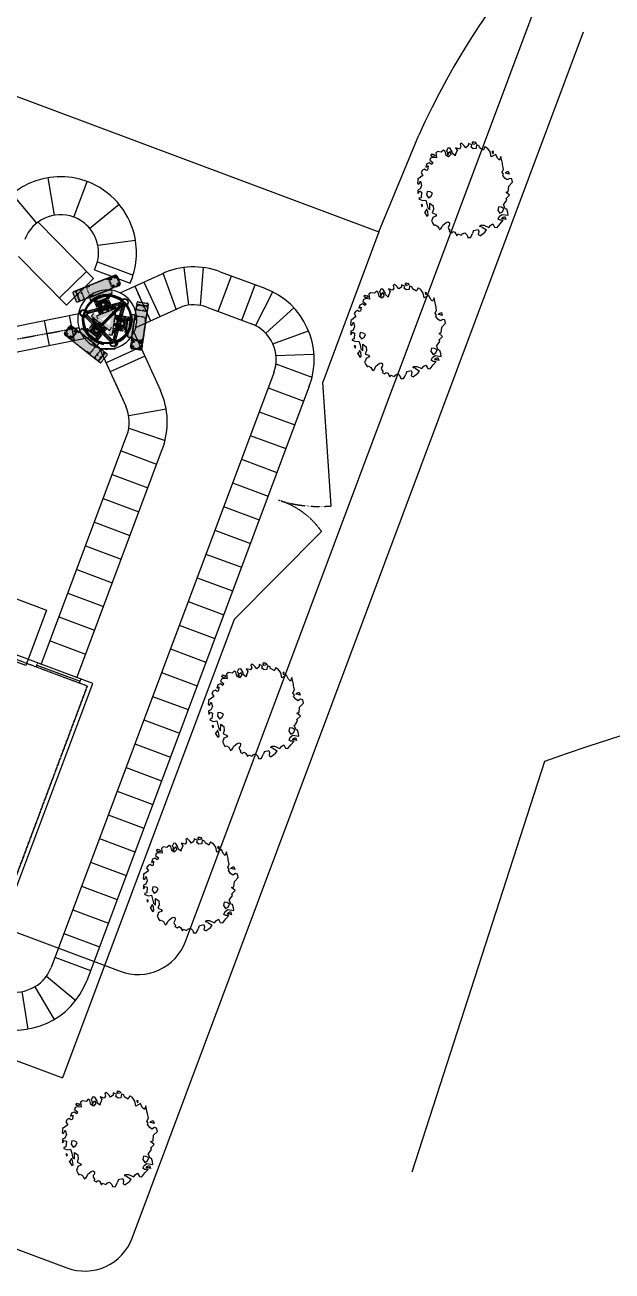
# Model space of a CAD drawing. Extents: x -408 to 1508121, y -29672 to 868845.
# Drawn here: x 1451966 to 1458919, y 372367 to 387128 of the extents above; entities that cross this region are included whole.
import ezdxf

# ---------------------------------------------------------------- set-up
doc = ezdxf.new("R2010")
doc.units = 0
doc.header["$MEASUREMENT"] = 0
for name, pattern in [('CENTER2', [16.875, 11.25, -1.875, 1.875, -1.875]), ('CENTRE', [58, 40, -6, 6, -6]), ('DASHED', [19.05, 12.7, -6.35]), ('HIDDEN', [9.525, 6.35, -3.175]), ('HIDDEN2', [4, 2.5, -1.5]), ('PHANTOMX2', [5, 2.5, -0.5, 0.5, -0.5, 0.5, -0.5])]:
    doc.linetypes.add(name, pattern=pattern)
doc.layers.get('0').update_dxf_attribs({"lineweight": 25})
for name, color, linetype in [('Building Exist', 8, 'Continuous'), ('Cable Ladder Exist', 7, 'Continuous'), ('Cable Ladder New', 2, 'Continuous'), ('EARTH', 6, 'Continuous'), ('ELEC', 1, 'CENTER2'), ('Elec Exist UG Telstra (Te)', 7, 'TELSTRA UG ELECTRICITY'), ('Elec Exist UG Voda (Ve)', 7, 'VODA UG ELECTRICITY'), ('Fence Plan Exist', 8, 'FENCE-COMPOUND'), ('Poles Exist', 7, 'Continuous'), ('SH-Equip', 7, 'Continuous'), ('Steelwork centreline', 1, 'CENTRE'), ('Steelwork Exist', 7, 'Continuous'), ('Steelwork New', 2, 'Continuous'), ('Vegetation', 8, 'Continuous')]:
    doc.layers.add(name, color=color, linetype=linetype)
doc.styles.add('ISOCP', font='isocp.shx')
doc.linetypes.add('FENCE-COMPOUND', pattern='A,12,-3.5,["/",ISOCP,S=2.5,R=0,X=-2.5,Y=-1.25],-0.25', length=15.75)
doc.linetypes.add('TELSTRA UG ELECTRICITY', pattern='A,4.8,-3.2,["T e",ISOCP,S=2,R=0,X=-2,Y=-1],-4', length=12)
doc.linetypes.add('VODA UG ELECTRICITY', pattern='A,4.8,-3.2,["Ve",ISOCP,S=2,R=0,X=-2,Y=-1],-4', length=12)
pattern_1 = [(255, (-12479.5, -2438.9049), (1.6903702, -0.45293333), [])]

# ---------------------------------------------------------------- blocks, each defined once
blk = doc.blocks.new('A$C6A764B8F')
at = {"layer": 'SH-Equip', "color": 8}
for p, q in [((723, 2425), (723, 1825)), ((723, 2425), (875, 2425)), ((875, 2500), (875, 0)), ((3875, 2500), (875, 2500)), ((3875, 0), (3875, 2500)), ((723, 1825), (875, 1825)), ((875, 763), (0, 763)), ((925, 750), (875, 750)), ((900, 150), (900, 750)), ((3850, 697), (3850, 150)), ((925, 150), (875, 150)), ((875, 0), (3875, 0))]:
    blk.add_line(p, q, dxfattribs=at)
at = {"layer": 'SH-Equip', "color": 8, "linetype": 'HIDDEN'}
for p, q in [((925, 2450), (925, 1638)), ((3825, 2450), (925, 2450)), ((3825, 50), (3825, 2450)), ((925, 1638), (875, 1638)), ((925, 763), (875, 763)), ((925, 763), (925, 50)), ((3825, 697), (3875, 697)), ((3825, 150), (3875, 150)), ((3825, 50), (925, 50))]:
    blk.add_line(p, q, dxfattribs=at)
at = {"layer": 'SH-Equip', "color": 8, "linetype": 'DASHED'}
blk.add_line((925, 50), (3825, 50), dxfattribs=at)
at = {"layer": 'SH-Equip', "color": 8, "linetype": 'Continuous'}
for points in [[(250, 1190), (850, 1190), (850, 1790), (250, 1790)], [(250, 570), (850, 570), (850, 1170), (250, 1170)]]:
    blk.add_lwpolyline(points, close=True, dxfattribs=at)
at = {"layer": 'SH-Equip', "color": 8}
blk.add_lwpolyline([(3800, 818), (3800, 1638), (4500, 1638), (4500, 818)], close=True, dxfattribs=at)
at = {"layer": 'SH-Equip', "color": 8, "linetype": 'HIDDEN2'}
blk.add_arc((875, 763), 875, 90, 180, dxfattribs=at)
blk = doc.blocks.new('Tree 2 - Plan')
at = {"layer": 'Vegetation'}
for p, q in [((-1093, 2043), (-1143, 1964)), ((-1143, 1964), (-1059, 1853)), ((-922, 1963), (-1093, 2043)), ((-1059, 1853), (-1086, 1735)), ((-815, 1901), (-922, 1963)), ((-733, 2030), (-815, 1901)), ((-591, 2137), (-771, 2137)), ((-771, 2137), (-733, 2030)), ((-618, 2246), (-589, 2314)), ((-522, 2189), (-618, 2246)), ((-583, 2020), (-591, 2137)), ((-589, 2314), (-550, 2295)), ((-454, 1981), (-583, 2020)), ((-550, 2295), (-502, 2323)), ((-406, 2275), (-522, 2189)), ((-502, 2323), (-406, 2275)), ((-328, 2045), (-454, 1981)), ((-375, 2235), (-328, 2045)), ((-375, 2235), (-232, 2227)), ((-196, 2155), (-232, 2227)), ((-196, 2155), (36, 2119)), ((48, 2287), (36, 2119)), ((48, 2287), (189, 2261)), ((373, 2130), (189, 2261)), ((504, 1919), (373, 2130)), ((524, 2198), (466, 2190)), ((466, 2190), (469, 2150)), ((469, 2150), (549, 2097)), ((683, 2115), (504, 1919)), ((549, 2097), (524, 2198)), ((829, 1970), (683, 2115)), ((959, 1913), (829, 1970)), ((962, 2098), (959, 1913)), ((1145, 1822), (962, 2098)), ((-2053, 1234), (-2115, 1135)), ((-1873, 1274), (-2053, 1234)), ((-1811, 1409), (-1873, 1274)), ((-1710, 1377), (-1811, 1409)), ((-1596, 1210), (-1710, 1377)), ((-1645, 1576), (-1659, 1415)), ((-1659, 1415), (-1575, 1387)), ((-1549, 1619), (-1645, 1576)), ((-1521, 1341), (-1579, 1332)), ((-1579, 1332), (-1576, 1292)), ((-1576, 1292), (-1496, 1239)), ((-1575, 1387), (-1501, 1385)), ((-1377, 1486), (-1549, 1619)), ((-1496, 1239), (-1521, 1341)), ((-1501, 1385), (-1470, 1460)), ((-1470, 1460), (-1397, 1325)), ((-1397, 1325), (-1453, 1181)), ((-1336, 1407), (-1377, 1486)), ((-1165, 1338), (-1336, 1407)), ((-1086, 1735), (-1300, 1723)), ((-1300, 1723), (-1175, 1628)), ((-1175, 1628), (-1179, 1423)), ((-1179, 1423), (-1165, 1338)), ((1173, 1769), (1145, 1822)), ((1297, 1573), (1173, 1769)), ((1277, 1406), (1297, 1573)), ((1382, 1339), (1277, 1406)), ((1369, 1264), (1382, 1339)), ((1517, 1174), (1369, 1264)), ((1436, 1398), (1465, 1466)), ((1543, 1427), (1436, 1398)), ((1465, 1466), (1552, 1552)), ((1649, 1427), (1543, 1427)), ((1552, 1552), (1649, 1427)), ((1742, 1247), (1643, 1131)), ((1848, 1263), (1742, 1247)), ((1939, 1122), (1848, 1263)), ((-2306, 965), (-2277, 1032)), ((-2209, 907), (-2306, 965)), ((-2277, 1032), (-2238, 1013)), ((-2152, 889), (-2266, 804)), ((-2266, 804), (-2266, 701)), ((-2266, 701), (-2086, 643)), ((-2238, 1013), (-2190, 1042)), ((-2094, 993), (-2209, 907)), ((-2190, 1042), (-2094, 993)), ((-2000, 927), (-2152, 889)), ((-2115, 1135), (-2000, 927)), ((-2086, 643), (-2091, 543)), ((-1453, 1181), (-1596, 1210)), ((1643, 1131), (1517, 1174)), ((1829, 871), (1939, 1122)), ((1905, 605), (1829, 871)), ((-2431, 109), (-2460, -17)), ((-2356, 196), (-2431, 109)), ((-2257, 167), (-2356, 196)), ((-2243, 574), (-2337, 480)), ((-2337, 480), (-2328, 318)), ((-2328, 318), (-2251, 410)), ((-2199, 211), (-2257, 167)), ((-2251, 410), (-2199, 211)), ((-2091, 543), (-2243, 574)), ((1802, 541), (1905, 605)), ((2026, 461), (1802, 541)), ((1922, 250), (2026, 461)), ((1983, 185), (1922, 250)), ((1928, -31), (1983, 185)), ((-2496, -333), (-2440, -579)), ((-2473, -359), (-2496, -333)), ((-2319, -121), (-2473, -359)), ((-2460, -17), (-2319, -121)), ((-2440, -579), (-2364, -597)), ((-2364, -597), (-2337, -424)), ((-2337, -424), (-2209, -603)), ((-2209, -603), (-2218, -793)), ((1862, -235), (1721, -268)), ((1721, -268), (1749, -436)), ((1749, -436), (1896, -537)), ((2001, -258), (1862, -235)), ((1896, -537), (1993, -420)), ((1902, -75), (1928, -31)), ((2063, -237), (1902, -75)), ((1924, -685), (2010, -550)), ((1993, -420), (2001, -258)), ((2010, -550), (2306, -489)), ((2137, -237), (2063, -237)), ((2083, -684), (2170, -597)), ((2240, -362), (2137, -237)), ((2170, -597), (2266, -722)), ((2306, -489), (2240, -362)), ((-2218, -793), (-2308, -883)), ((-2308, -883), (-2239, -1049)), ((-2239, -1049), (-2194, -900)), ((-2194, -900), (-2094, -910)), ((-2019, -1179), (-2109, -1241)), ((-2094, -910), (-2019, -1179)), ((-1893, -1278), (-1761, -1205)), ((-1707, -755), (-1848, -789)), ((-1848, -789), (-1819, -957)), ((-1819, -957), (-1673, -1057)), ((-1761, -1205), (-1642, -1360)), ((-1568, -778), (-1707, -755)), ((-1673, -1057), (-1576, -940)), ((-1576, -940), (-1568, -778)), ((1678, -1244), (1752, -1151)), ((1752, -1151), (1890, -1275)), ((1913, -836), (1924, -685)), ((2019, -859), (1913, -836)), ((2012, -1250), (2080, -1017)), ((2169, -804), (2019, -859)), ((2054, -751), (2083, -684)), ((2160, -722), (2054, -751)), ((2080, -1017), (2169, -804)), ((2266, -722), (2160, -722)), ((-2109, -1241), (-2081, -1280)), ((-2081, -1280), (-1893, -1278)), ((-1830, -1483), (-1888, -1492)), ((-1888, -1492), (-1885, -1532)), ((-1885, -1532), (-1805, -1585)), ((-1805, -1585), (-1830, -1483)), ((-1642, -1360), (-1533, -1532)), ((-1579, -1782), (-1617, -1787)), ((-1617, -1787), (-1429, -1934)), ((-1567, -1619), (-1579, -1782)), ((-1579, -1782), (-1579, -1782)), ((-1479, -1686), (-1567, -1619)), ((-1533, -1532), (-1414, -1588)), ((-1414, -1588), (-1519, -1281)), ((-1519, -1281), (-1330, -1342)), ((-1386, -1864), (-1479, -1686)), ((-1330, -1342), (-1245, -1513)), ((-1245, -1513), (-1240, -1690)), ((-1240, -1690), (-1069, -1692)), ((-991, -1746), (-1131, -1883)), ((-1069, -1692), (-991, -1746)), ((-430, -1887), (-352, -1822)), ((-352, -1822), (-272, -1842)), ((-272, -1842), (-247, -1902)), ((974, -1785), (971, -1955)), ((974, -1785), (1160, -1660)), ((1160, -1660), (1231, -1745)), ((1188, -1506), (1219, -1420)), ((1306, -1489), (1188, -1506)), ((1219, -1420), (1355, -1372)), ((1231, -1745), (1258, -1894)), ((1306, -1489), (1553, -1539)), ((1355, -1372), (1632, -1385)), ((1514, -1709), (1381, -1911)), ((1514, -1709), (1553, -1539)), ((1632, -1385), (1678, -1244)), ((1890, -1275), (2012, -1250)), ((-1429, -1934), (-1386, -1864)), ((-1125, -1992), (-1139, -2059)), ((-1139, -2059), (-1087, -2111)), ((-1131, -1883), (-1125, -1992)), ((-1087, -2111), (-1030, -2165)), ((-1030, -2165), (-943, -2240)), ((-943, -2240), (-917, -2222)), ((-917, -2222), (-880, -2190)), ((-880, -2190), (-750, -2215)), ((-750, -2215), (-672, -2281)), ((-672, -2281), (-614, -2328)), ((-614, -2328), (-557, -2246)), ((-557, -2246), (-546, -2183)), ((-546, -2183), (-536, -2069)), ((-536, -2069), (-430, -1887)), ((-240, -1972), (-260, -2034)), ((-260, -2034), (-250, -2083)), ((-250, -2083), (-190, -2146)), ((-247, -1902), (-240, -1972)), ((-190, -2146), (-119, -2180)), ((-119, -2180), (-141, -2244)), ((-141, -2244), (-7, -2272)), ((-7, -2272), (39, -2183)), ((39, -2183), (140, -2184)), ((140, -2184), (212, -2258)), ((212, -2258), (289, -2318)), ((289, -2318), (300, -2221)), ((300, -2221), (473, -2224)), ((499, -2144), (473, -2224)), ((499, -2144), (602, -2051)), ((602, -2051), (758, -2122)), ((758, -2122), (823, -2208)), ((823, -2208), (946, -2166)), ((946, -2166), (973, -2038)), ((973, -2038), (971, -1955)), ((1258, -1894), (1381, -1911))]:
    blk.add_line(p, q, dxfattribs=at)
blk = doc.blocks.new('CHS48323')
at = {"color": 0, "linetype": 'ByBlock', "lineweight": -2}
for radius in [24.1, 21.9]:
    blk.add_circle((0, 0), radius, dxfattribs=at)
blk = doc.blocks.new('*U264')
at = {"true_color": 0xffffff}
h = blk.add_hatch(color=7, dxfattribs=at)
h.dxf.hatch_style = 1
edge = h.paths.add_edge_path()
edge.add_line((-333, 143), (-863, 143))
edge.add_arc((-863, 153), 10, 180, 270, ccw=False)
edge.add_line((-873, 153), (-873, 266))
edge.add_arc((-863, 266), 10, 90, 180, ccw=False)
edge.add_line((-863, 276), (-333, 276))
edge.add_arc((-333, 256), 20, 0, 90, ccw=False)
edge.add_line((-313, 256), (-313, 163))
edge.add_arc((-333, 163), 20, 270, 360, ccw=False)
h = blk.add_hatch(color=7, dxfattribs=at)
h.dxf.hatch_style = 1
edge = h.paths.add_edge_path()
edge.add_line((-446, 139), (-707, 139))
edge.add_arc((-707, 134), 5, 90, 180)
edge.add_line((-712, 134), (-712, 97))
edge.add_arc((-707, 97), 5, 180, 270)
edge.add_line((-707, 92), (-667, 92))
edge.add_arc((-667, 82), 10, 90, 179.9974)
edge.add_line((-677, 82), (-677, -82))
edge.add_arc((-667, -82), 10, 180, 270.0026)
edge.add_line((-667, -92), (-707, -92))
edge.add_arc((-707, -97), 5, 90, 180)
edge.add_line((-712, -97), (-712, -134))
edge.add_arc((-707, -134), 5, 180, 270)
edge.add_line((-707, -139), (-446, -139))
edge.add_arc((-446, -134), 5, 270, 360)
edge.add_line((-441, -134), (-441, -97))
edge.add_arc((-446, -97), 5, 0, 90)
edge.add_line((-446, -92), (-482, -92))
edge.add_arc((-484, -78), 14.2, 276.7065, 368.5758)
edge.add_line((-470, -76), (-483, -76))
edge.add_line((-483, -76), (-511, -62))
edge.add_line((-511, -62), (-546, -62))
edge.add_arc((-525, -61), 20, 124.1457, 181.8651, ccw=False)
edge.add_line((-537, -45), (-513, -29))
edge.add_arc((-519, -20), 10, 304.1133, 359.9001)
edge.add_arc((-12189, 0), 11680, 359.9001, 360.1001)
edge.add_arc((-528, 16), 19.4, 13.9968, 41.9898)
edge.add_line((-513, 29), (-537, 45))
edge.add_arc((-526, 61), 20, 178.1025, 235.8866, ccw=False)
edge.add_line((-546, 62), (-511, 62))
edge.add_line((-511, 62), (-483, 76))
edge.add_line((-483, 76), (-470, 76))
edge.add_arc((-484, 78), 14.2, 351.4242, 443.2935)
edge.add_line((-482, 92), (-446, 92))
edge.add_arc((-446, 97), 5, 270, 360)
edge.add_line((-441, 97), (-441, 134))
edge.add_arc((-446, 134), 5, 0, 90)
h = blk.add_hatch()
h.set_pattern_fill('_USER', color=256, scale=1.75, angle=255, pattern_type=0)
h.set_pattern_definition(pattern_1)
h.paths.add_polyline_path([(-501, 53), (-565, 53), (-565, 59), (-501, 59)])
h = blk.add_hatch()
h.set_pattern_fill('_USER', color=256, scale=1.75, angle=255, pattern_type=0)
h.set_pattern_definition(pattern_1)
h.paths.add_polyline_path([(-501, -53), (-565, -53), (-565, -59), (-501, -59)])
for p, q in [((-840, 276), (-840, 143)), ((-834, 276), (-834, 143)), ((-776, 276), (-776, 143)), ((-443, 276), (-743, 276)), ((-703, 276), (-703, 143)), ((-425, 276), (-425, 143)), ((-415, 276), (-415, 143)), ((-415, 266), (-333, 266)), ((-415, 153), (-333, 153)), ((-323, 256), (-323, 163)), ((-443, 143), (-743, 143)), ((-712, 134), (-712, 97)), ((-446, 139), (-707, 139)), ((-446, 139), (-707, 139)), ((-446, 92), (-707, 92)), ((-654, 62), (-677, 62)), ((-647, 40), (-664, 40)), ((-658, 86), (-658, 92)), ((-658, 62), (-658, 68)), ((-657, 16), (-645, 35)), ((-651, 13), (-633, 44)), ((-625, 62), (-637, 62)), ((-632, 45), (-632, 62)), ((-625, 62), (-511, 62)), ((-565, 59), (-501, 59)), ((-565, 59), (-565, 53)), ((-565, 53), (-501, 53)), ((-561, 51), (-561, 62)), ((-561, 51), (-561, 62)), ((-525, 7), (-561, 51)), ((-546, 61), (-546, 62)), ((-546, 61), (-546, 62)), ((-537, 45), (-513, 29)), ((-521, 84), (-521, 70)), ((-494, 86), (-519, 86)), ((-519, 68), (-506, 68)), ((-511, 62), (-483, 76)), ((-505, 69), (-493, 74)), ((-501, 62), (-501, 50)), ((-496, 62), (-501, 62)), ((-496, 50), (-501, 50)), ((-498, 62), (-498, 50)), ((-496, 62), (-496, 50)), ((-492, 84), (-492, 77)), ((-483, 76), (-470, 76)), ((-441, 134), (-441, 97)), ((-712, -134), (-712, -97)), ((-446, -92), (-707, -92)), ((-654, -62), (-677, -62)), ((-647, -40), (-664, -40)), ((-658, -62), (-658, -68)), ((-658, -86), (-658, -92)), ((-657, -16), (-645, -35)), ((-651, -13), (-633, -44)), ((-625, -62), (-637, -62)), ((-632, -45), (-632, -62)), ((-625, -62), (-511, -62)), ((-565, -53), (-501, -53)), ((-565, -59), (-565, -53)), ((-565, -59), (-501, -59)), ((-525, -7), (-561, -51)), ((-561, -51), (-561, -62)), ((-546, -61), (-546, -62)), ((-537, -45), (-513, -29)), ((-521, -84), (-521, -70)), ((-519, -68), (-506, -68)), ((-494, -86), (-519, -86)), ((-511, -62), (-483, -76)), ((-505, -69), (-493, -74)), ((-501, -62), (-501, -50)), ((-496, -50), (-501, -50)), ((-496, -62), (-501, -62)), ((-498, -62), (-498, -50)), ((-496, -62), (-496, -50)), ((-492, -84), (-492, -77)), ((-483, -76), (-470, -76)), ((-441, -134), (-441, -97))]:
    blk.add_line(p, q)
for points in [[(-873, 266, -0.414214), (-863, 276), (-333, 276), (-863, 276), (-333, 276, -0.414214), (-313, 256), (-313, 163, -0.414214), (-333, 143), (-863, 143, -0.414214), (-873, 153)], [(-662, 84), (-662, 70, 0.414214), (-660, 68), (-646, 68, 0.414214), (-644, 70), (-644, 84, 0.414214), (-646, 86), (-660, 86, 0.414214)], [(-655, 61), (-655, 48, 0.414214), (-653, 46), (-638, 46, 0.414214), (-636, 48), (-636, 61, 0.414214), (-638, 63), (-653, 63, 0.414214)], [(-662, -84), (-662, -70, -0.414214), (-660, -68), (-646, -68, -0.414214), (-644, -70), (-644, -84, -0.414214), (-646, -86), (-660, -86, -0.414214)], [(-655, -61), (-655, -48, -0.414214), (-653, -46), (-638, -46, -0.414214), (-636, -48), (-636, -61, -0.414214), (-638, -63), (-653, -63, -0.414214)]]:
    blk.add_lwpolyline(points, format="xyb", close=True)
for points in [[(-682, 273), (-682, 267), (-659, 267), (-659, 273)], [(-682, 273), (-682, 267), (-659, 267), (-659, 273)], [(-682, 147), (-682, 153), (-659, 153), (-659, 147)], [(-682, 147), (-682, 153), (-659, 153), (-659, 147)]]:
    blk.add_lwpolyline(points, close=True)
for centre, radius in [((-826, 269), 3.95), ((-826, 225), 3.95), ((-826, 151), 3.95), ((-784, 225), 3.95), ((-783, 269), 3.95), ((-783, 151), 3.95), ((-692, 269), 3.95), ((-692, 151), 3.95), ((-440, 269), 3.95), ((-439, 151), 3.95), ((-399, 252), 9.31), ((-399, 168), 9.31), ((-342, 252), 9.31), ((-342, 168), 9.31), ((-593, 0), 57)]:
    blk.add_circle(centre, radius)
for centre, radius, start, end in [((-333, 256), 10, 0, 90), ((-333, 163), 10, 270, 0), ((-707, 134), 5, 90, 180), ((-707, 134), 5, 90, 180), ((-707, 97), 5, 180, 270), ((-667, 82), 10, 90, 179.9973), ((1586063, 0), 1586739, 179.997035, 180.002965), ((-664, 37), 3, 90, 179.9984), ((784365, 5), 785032, 179.997674, 179.999109), ((-662, 19), 5.31, 197.3132, 324.2627), ((-593, 0), 60, 168.3879, 191.6121), ((-650, 12), 2, 149.5499, 168.3879), ((-647, 37), 3, 329.5499, 90), ((-634, 45), 2, 329.5499, 0), ((-526, 61, 0), 20, 180, 235.8867), ((-526, 61, 0), 20, 180, 235.8867), ((-538, 0), 15, 331.8033, 28.1967), ((-519, 84), 2, 90, 180), ((-519, 70), 2, 180, 270), ((-519, 20), 10, 0.0007, 55.986), ((-1587248, -2), 1586739, 359.999326, 0.000799), ((-506, 71), 3, 270, 296.9638), ((-494, 84), 2, 0, 90), ((-495, 77), 3, 296.9638, 0), ((-484, 78), 14.2, 351.4242, 83.2935), ((-446, 134), 5, 0, 90), ((-446, 134), 5, 0, 90), ((-446, 97), 5, 270, 0), ((-707, -97), 5, 90, 180), ((-667, -82), 10, 180.0027, 270), ((-662, -19), 5.31, 35.7373, 162.6868), ((784365, -5), 785032, 180.000891, 180.002326), ((-664, -37), 3, 180.0016, 270), ((-650, -12), 2, 191.6121, 210.4501), ((-647, -37), 3, 270, 30.4501), ((-634, -45), 2, 0, 30.4501), ((-526, -61, 0), 20, 124.1133, 180), ((-519, -70), 2, 90, 180), ((-519, -84), 2, 180, 270), ((-519, -20), 10, 304.014, 359.9993), ((-506, -71), 3, 63.0362, 90), ((-494, -84), 2, 270, 0), ((-495, -77), 3, 0, 63.0362), ((-484, -78), 14.2, 276.7065, 8.5758), ((-446, -97), 5, 0, 90)]:
    blk.add_arc(centre, radius, start, end)
blk = doc.blocks.new('*U267')
at = {"layer": 'ELEC', "lineweight": -2, "rotation": 141.6412821145063}
blk.add_blockref('*U264', (640, 103, 0), dxfattribs=at)
blk = doc.blocks.new('*U268')
at = {"layer": 'ELEC', "color": 0, "linetype": 'ByBlock', "lineweight": -2, "transparency": 16777216}
for p, rotation in [((1453676, 384635, 0), 240), ((1453437, 382503, 0), 120)]:
    blk.add_blockref('*U267', p, dxfattribs=dict(at, rotation=rotation))
blk.add_blockref('*U267', (1451710, 383777, 0), dxfattribs=at)

msp = doc.modelspace()

# ---------------------------------------------------------------- linework, layer by layer
msp.add_line((1453213, 384068), (1453230, 384115))
at = {"layer": 'Building Exist'}
for p, q in [((1456159, 384676), (1456629, 385822)), ((1458120, 378405), (1456546, 373537))]:
    msp.add_line(p, q, dxfattribs=at)
for centre, radius, start, end in [((1465079, 381989), 9279, 119.6109, 155.5979), ((1466186, 355775), 24024, 68.712, 109.6158)]:
    msp.add_arc(centre, radius, start, end, dxfattribs=at)
at = {"layer": 'Cable Ladder Exist'}
for p, q in [((1452239, 385318), (1452313, 384874)), ((1452545, 384852), (1452703, 385273)), ((1451815, 385125), (1452101, 384778)), ((1453082, 385003), (1452735, 384717)), ((1452779, 384124), (1452121, 384793)), ((1452828, 384520), (1453275, 384578)), ((1452458, 383808), (1451890, 384386)), ((1452824, 384320), (1453248, 384162)), ((1453907, 383808), (1453851, 384255)), ((1454045, 383805), (1454081, 384254)), ((1452695, 384209), (1452374, 383894)), ((1452779, 384124), (1452458, 383808)), ((1452789, 384227), (1453213, 384068)), ((1453092, 383954), (1453591, 384181)), ((1453757, 383760), (1453602, 384186, 0)), ((1454254, 383734), (1454412, 384155)), ((1454279, 384205), (1454806, 384008)), ((1453266, 384033), (1453326, 383902)), ((1453304, 383949), (1453453, 383624)), ((1453375, 384083), (1453562, 383673)), ((1454535, 383629), (1454693, 384050)), ((1454697, 383565), (1454903, 383965)), ((1453279, 383546), (1453821, 383789)), ((1454121, 383783), (1454648, 383586)), ((1454817, 383475), (1455149, 383778)), ((1454900, 383351), (1455324, 383503)), ((1453257, 383487), (1453571, 382797)), ((1452854, 383286), (1453161, 382611)), ((1453336, 383313), (1452927, 383126)), ((1454938, 383214), (1455388, 383229)), ((1453386, 383204), (1452976, 383017)), ((1454938, 383114), (1455365, 382954)), ((1454912, 383007), (1452277, 375964)), ((1455333, 382849), (1452698, 375806)), ((1453033, 382894), (1453161, 382611)), ((1454845, 382828), (1455267, 382670)), ((1453195, 382502), (1453638, 382580)), ((1454740, 382547), (1455161, 382390)), ((1453196, 382350), (1453625, 382207)), ((1452158, 379553), (1453173, 382267)), ((1454635, 382266), (1455056, 382109)), ((1452580, 379396), (1453595, 382109)), ((1453104, 382082), (1453526, 381924)), ((1454530, 381985), (1454951, 381828)), ((1452999, 381801), (1453421, 381643)), ((1454425, 381704), (1454846, 381547)), ((1452894, 381520), (1453315, 381362)), ((1454319, 381423), (1454741, 381266)), ((1452789, 381239), (1453210, 381081)), ((1454214, 381142), (1454636, 380985)), ((1452684, 380958), (1453105, 380800)), ((1454109, 380861), (1454531, 380704)), ((1452579, 380677), (1453000, 380519)), ((1454004, 380580), (1454425, 380423)), ((1452473, 380396), (1452895, 380238)), ((1453899, 380299), (1454320, 380142)), ((1452368, 380115), (1452790, 379957)), ((1453794, 380018), (1454215, 379861)), ((1452263, 379834), (1452685, 379676)), ((1453689, 379737), (1454110, 379580)), ((1453583, 379456), (1454005, 379299)), ((1453478, 379175), (1453900, 379018)), ((1453373, 378895), (1453795, 378737)), ((1453268, 378614), (1453690, 378456)), ((1453163, 378333), (1453584, 378175)), ((1453058, 378052), (1453479, 377894)), ((1452953, 377771), (1453374, 377613)), ((1452848, 377490), (1453269, 377332)), ((1452742, 377209), (1453164, 377051)), ((1452637, 376928), (1453059, 376770)), ((1452532, 376647), (1452954, 376489)), ((1452427, 376366), (1452849, 376208)), ((1452322, 376085), (1452743, 375927)), ((1452222, 375861), (1452569, 375573)), ((1451928, 375678), (1452000, 375234)), ((1452083, 375734), (1452312, 375346))]:
    msp.add_line(p, q, dxfattribs=at)
for centre, radius, start, end in [((1452387, 384430), 900, 69.4862, 159.4862), ((1452387, 384430), 900, 13.6447, 69.4862), ((1452387, 384430), 450, 69.4862, 159.4862), ((1452387, 384430), 450, 43.402, 69.4862), ((1452387, 384430), 450, 333.0818, 43.402), ((1452387, 384430), 900, 336.289, 13.6447), ((1453964, 383362), 900, 69.4862, 114.4862), ((1454491, 383165), 900, 339.4862, 69.4862), ((1453964, 383362), 450, 69.4862, 108.4561), ((1454491, 383165), 450, 339.4862, 69.4862), ((1452752, 382424), 900, 339.4862, 24.4862), ((1452752, 382424), 450, 339.4862, 24.4862), ((1451855, 376122), 900, 159.4862, 339.4862), ((1451855, 376122), 450, 159.4862, 339.4862)]:
    msp.add_arc(centre, radius, start, end, dxfattribs=at)
at = {"layer": 'Cable Ladder New'}
for p, q in [((1452489, 383685), (1452548, 383391)), ((1452195, 383626), (1452254, 383332))]:
    msp.add_line(p, q, dxfattribs=at)
for points in [[(1451571, 383501), (1452624, 383712)], [(1451440, 383169), (1452742, 383430)]]:
    msp.add_lwpolyline(points, dxfattribs=at)
at = {"layer": 'EARTH', "linetype": 'PHANTOMX2'}
msp.add_lwpolyline([(1449296, 381743), (1450283, 381373), (1450353, 381347, 0.414214), (1450546, 381435), (1451205, 383170, -0.274088), (1451403, 383322), (1452604, 383542)], format="xyb", dxfattribs=at)
at = {"layer": 'Elec Exist UG Telstra (Te)'}
msp.add_lwpolyline([(1450075, 377049), (1453095, 375918, 0.414214), (1453868, 376270), (1457983, 387270)], format="xyb", dxfattribs=at)
at = {"layer": 'Elec Exist UG Voda (Ve)'}
msp.add_lwpolyline([(1446758, 376956), (1446175, 375398, 0.414214), (1446527, 374626), (1452464, 372405, 0.414214), (1453236, 372757), (1458582, 387046)], format="xyb", dxfattribs=at)
at = {"layer": 'Fence Plan Exist'}
for p, q in [((1447542, 387900), (1456159, 384676)), ((1456159, 384676), (1455493, 382897)), ((1454442, 380087), (1452409, 374655)), ((1448007, 376302), (1452409, 374655))]:
    msp.add_line(p, q, dxfattribs=at)
at = {"layer": 'Fence Plan Exist', "linetype": 'Continuous'}
for p, q in [((1455592, 381431), (1455493, 382897)), ((1455479, 381127), (1454442, 380087))]:
    msp.add_line(p, q, dxfattribs=at)
at = {"layer": 'Fence Plan Exist', "linetype": 'HIDDEN2', "ltscale": 0.5}
for centre, radius, start, end in [((1455451, 383022), 1598, 252.4835, 275.0833), ((1454689, 380579), 961, 34.7626, 72.9211)]:
    msp.add_arc(centre, radius, start, end, dxfattribs=at)
at = {"layer": 'Poles Exist'}
msp.add_circle((1452941, 383638), 289, dxfattribs=at)
msp.add_arc((1452941, 383638), 350, 221.1235, 217.849, dxfattribs=at)
at = {"layer": 'Steelwork centreline', "ltscale": 0.4}
for p, q in [((1452662, 383712, 0), (1453145, 383843)), ((1453016, 383360, 0), (1453145, 383843)), ((1452662, 383712, 0), (1453016, 383360, 0))]:
    msp.add_line(p, q, dxfattribs=at)
at = {"layer": 'Steelwork Exist'}
for p in [(1453030, 383376), (1453040, 383331)]:
    msp.add_line(p, (1453040, 383376), dxfattribs=at)
msp.add_lwpolyline([(1453030, 383286), (1452850, 383286), (1452850, 383296), (1453030, 383296)], close=True, dxfattribs=at)
msp.add_circle((1452941, 383638), 277, dxfattribs=at)
for centre, radius, start, end in [((1452941, 383638), 297, 49.4899, 130.1754), ((1452941, 383638), 297, 169.4899, 261.6173), ((1452941, 383638), 297, 289.4899, 10.1754), ((1453025, 383331), 15, 269.8327, 359.8327)]:
    msp.add_arc(centre, radius, start, end, dxfattribs=at)
at = {"layer": 'Steelwork New'}
for p, q in [((1452699, 383738, 0), (1453101, 383846, 0)), ((1452707, 383709, 0), (1453104, 383816, 0)), ((1452815, 383511, 0), (1453145, 383843)), ((1452843, 383554, 0), (1453107, 383819, 0)), ((1452857, 383540, 0), (1453121, 383805)), ((1453013, 383404, 0), (1453119, 383802)), ((1453042, 383396, 0), (1453149, 383798)), ((1452976, 383378), (1452681, 383672, 0)), ((1452997, 383400, 0), (1452702, 383694, 0)), ((1452891, 383748, 0), (1452862, 383740, 0)), ((1452891, 383745, 0), (1452862, 383737, 0)), ((1452862, 383737, 0), (1452862, 383740, 0)), ((1452869, 383728, 0), (1452867, 383737, 0)), ((1452886, 383707, 0), (1452869, 383772, 0)), ((1452869, 383739, 0), (1452885, 383743, 0)), ((1452875, 383730, 0), (1452872, 383739, 0)), ((1452875, 383730, 0), (1452872, 383739, 0)), ((1452872, 383727, 0), (1452888, 383732, 0)), ((1452876, 383723, 0), (1452874, 383728, 0)), ((1452887, 383726, 0), (1452876, 383723, 0)), ((1452876, 383723, 0), (1452878, 383721, 0)), ((1452886, 383723, 0), (1452878, 383721, 0)), ((1452885, 383732, 0), (1452882, 383741, 0)), ((1452885, 383732, 0), (1452882, 383741, 0)), ((1452887, 383726, 0), (1452886, 383731, 0)), ((1452887, 383726, 0), (1452886, 383723, 0)), ((1452890, 383734, 0), (1452888, 383743, 0)), ((1452891, 383745, 0), (1452891, 383748, 0)), ((1452958, 383766, 0), (1452929, 383759, 0)), ((1452930, 383756, 0), (1452929, 383759, 0)), ((1452959, 383764, 0), (1452930, 383756, 0)), ((1452937, 383746, 0), (1452935, 383755, 0)), ((1452954, 383725, 0), (1452936, 383790, 0)), ((1452937, 383758, 0), (1452952, 383762, 0)), ((1452942, 383748, 0), (1452940, 383757, 0)), ((1452942, 383748, 0), (1452940, 383757, 0)), ((1452940, 383746, 0), (1452955, 383750, 0)), ((1452943, 383741, 0), (1452942, 383746, 0)), ((1452955, 383744, 0), (1452943, 383741, 0)), ((1452943, 383741, 0), (1452946, 383739, 0)), ((1452953, 383742, 0), (1452946, 383739, 0)), ((1452952, 383751, 0), (1452950, 383760, 0)), ((1452952, 383751, 0), (1452950, 383760, 0)), ((1452955, 383744, 0), (1452953, 383749, 0)), ((1452955, 383744, 0), (1452953, 383742, 0)), ((1452958, 383752, 0), (1452955, 383761, 0)), ((1452959, 383764, 0), (1452958, 383766, 0)), ((1453028, 383651, 0), (1453093, 383634, 0)), ((1453044, 383651), (1453042, 383643)), ((1453047, 383652), (1453044, 383641)), ((1453047, 383652), (1453044, 383651)), ((1453047, 383652), (1453052, 383651)), ((1453049, 383637), (1453053, 383653)), ((1453053, 383650), (1453063, 383647)), ((1453053, 383650), (1453063, 383647)), ((1453055, 383655), (1453064, 383653)), ((1453066, 383656), (1453059, 383627)), ((1453061, 383634), (1453065, 383650)), ((1453069, 383656), (1453062, 383627)), ((1453066, 383656), (1453069, 383656)), ((1452860, 383606, 0), (1452812, 383558, 0)), ((1452824, 383591, 0), (1452822, 383589, 0)), ((1452822, 383589, 0), (1452843, 383568, 0)), ((1452824, 383591, 0), (1452845, 383570, 0)), ((1452835, 383596, 0), (1452828, 383589, 0)), ((1452840, 383575, 0), (1452829, 383586, 0)), ((1452838, 383592, 0), (1452832, 383585, 0)), ((1452838, 383592, 0), (1452832, 383585, 0)), ((1452849, 383583, 0), (1452837, 383595, 0)), ((1452843, 383597, 0), (1452839, 383593, 0)), ((1452846, 383584, 0), (1452839, 383578, 0)), ((1452846, 383584, 0), (1452839, 383578, 0)), ((1452843, 383597, 0), (1452851, 383589, 0)), ((1452843, 383597, 0), (1452846, 383597, 0)), ((1452850, 383580, 0), (1452843, 383574, 0)), ((1452845, 383570, 0), (1452843, 383568, 0)), ((1452846, 383597, 0), (1452851, 383592, 0)), ((1452851, 383589, 0), (1452847, 383585, 0)), ((1452851, 383589, 0), (1452851, 383592, 0)), ((1452909, 383556, 0), (1452861, 383508, 0)), ((1452873, 383542, 0), (1452871, 383539, 0)), ((1452871, 383539, 0), (1452893, 383518, 0)), ((1452873, 383542, 0), (1452895, 383520, 0)), ((1452884, 383546, 0), (1452878, 383539, 0)), ((1452890, 383525, 0), (1452878, 383537, 0)), ((1452888, 383542, 0), (1452881, 383536, 0)), ((1452888, 383542, 0), (1452881, 383536, 0)), ((1452898, 383534, 0), (1452887, 383545, 0)), ((1452892, 383548, 0), (1452888, 383544, 0)), ((1452895, 383535, 0), (1452889, 383528, 0)), ((1452895, 383535, 0), (1452889, 383528, 0)), ((1452892, 383548, 0), (1452901, 383539, 0)), ((1452892, 383548, 0), (1452895, 383548, 0)), ((1452899, 383531, 0), (1452893, 383524, 0)), ((1452895, 383520, 0), (1452893, 383518, 0)), ((1452895, 383548, 0), (1452901, 383542, 0)), ((1452901, 383539, 0), (1452897, 383535, 0)), ((1452901, 383539, 0), (1452901, 383542, 0)), ((1452949, 383630, 0), (1452933, 383646, 0)), ((1453010, 383583, 0), (1453075, 383566, 0)), ((1453026, 383583), (1453024, 383575)), ((1453026, 383573), (1453024, 383575)), ((1453029, 383585), (1453026, 383573)), ((1453029, 383585), (1453026, 383583)), ((1453026, 383573), (1453031, 383572)), ((1453029, 383585), (1453034, 383583)), ((1453031, 383570), (1453035, 383585)), ((1453031, 383567), (1453040, 383564)), ((1453033, 383572), (1453042, 383569)), ((1453033, 383572), (1453042, 383569)), ((1453035, 383582), (1453045, 383580)), ((1453035, 383582), (1453045, 383580)), ((1453037, 383587), (1453046, 383585)), ((1453048, 383589), (1453041, 383560)), ((1453041, 383560), (1453044, 383559)), ((1453044, 383641), (1453042, 383643)), ((1453043, 383567), (1453047, 383582)), ((1453044, 383641), (1453049, 383639)), ((1453051, 383588), (1453044, 383559)), ((1453048, 383589), (1453051, 383588)), ((1453049, 383634), (1453058, 383632)), ((1453051, 383640), (1453060, 383637)), ((1453051, 383640), (1453060, 383637)), ((1453059, 383627), (1453062, 383627))]:
    msp.add_line(p, q, dxfattribs=at)
at = {"layer": 'Steelwork New', "elevation": 0}
for points in [[(1452870, 383743), (1452855, 383800, -1), (1452934, 383822), (1452949, 383764)], [(1452950, 383764), (1452934, 383822, 1), (1452855, 383800), (1452871, 383743)], [(1452876, 383744), (1452861, 383802, -1), (1452928, 383820), (1452944, 383763)], [(1452944, 383763), (1452929, 383820, 1), (1452861, 383802), (1452877, 383744)], [(1452882, 383746), (1452866, 383803, -1), (1452922, 383818), (1452938, 383761)], [(1453046, 383568), (1453103, 383552, 1), (1453125, 383632), (1453067, 383647)], [(1452886, 383525), (1452844, 383482, -1), (1452786, 383540), (1452828, 383582)], [(1452882, 383529), (1452840, 383487, -1), (1452790, 383536), (1452832, 383578)], [(1452878, 383533), (1452836, 383491, -1), (1452795, 383532), (1452837, 383574)], [(1453047, 383573), (1453105, 383558, 1), (1453123, 383626), (1453065, 383641)], [(1453049, 383579), (1453107, 383564, 1), (1453121, 383620), (1453064, 383635)]]:
    msp.add_lwpolyline(points, format="xyb", dxfattribs=at)
for points in [[(1452980, 383783), (1452982, 383773), (1452837, 383734), (1452835, 383744), (1452980, 383783)], [(1453085, 383677), (1453076, 383680), (1453037, 383535), (1453047, 383532), (1453085, 383677)], [(1452797, 383599), (1452804, 383606), (1452910, 383501), (1452903, 383493), (1452797, 383599)]]:
    msp.add_lwpolyline(points, dxfattribs=at)
at = {"layer": 'Steelwork New'}
for centre, radius in [((1453145, 383843), 44.5), ((1453145, 383843), 38.5), ((1452662, 383712, 0), 44.5), ((1452662, 383712, 0), 38.5), ((1453016, 383360, 0), 44.5), ((1453016, 383360, 0), 38.5)]:
    msp.add_circle(centre, radius, dxfattribs=at)
for centre, radius, start, end in [((1453145, 383843), 44.5, 135.1011, 315.1011), ((1452662, 383712, 0), 44.5, 255.1011, 75.1011), ((1452870, 383736, 0), 3.15, 47.3822, 162.82), ((1452872, 383730, 0), 3.15, 227.3822, 342.82), ((1452880, 383731, 0), 10.4, 74.2896, 135.9126), ((1452877, 383740, 0), 10.4, 254.2896, 315.9126), ((1452885, 383740, 0), 3.15, 47.3822, 162.82), ((1452887, 383735, 0), 3.15, 227.3822, 342.82), ((1452938, 383754, 0), 3.15, 47.3822, 162.82), ((1452939, 383749, 0), 3.15, 227.3822, 342.82), ((1452947, 383750, 0), 10.4, 74.2896, 135.9126), ((1452945, 383758, 0), 10.4, 254.2896, 315.9126), ((1452953, 383759, 0), 3.15, 47.3822, 162.82), ((1452955, 383753, 0), 3.15, 227.3822, 342.82), ((1453061, 383642), 10.4, 134.2896, 195.9126), ((1453056, 383652), 3.15, 107.3822, 222.82), ((1453053, 383645), 10.4, 314.2896, 15.9126), ((1453062, 383650), 3.15, 287.3822, 42.82), ((1452831, 383588, 0), 3.15, 167.3822, 282.82), ((1452842, 383588, 0), 10.4, 194.2896, 255.9126), ((1452835, 383592, 0), 3.15, 347.3822, 102.82), ((1452836, 383582, 0), 10.4, 14.2896, 75.9126), ((1452842, 383577, 0), 3.15, 167.3822, 282.82), ((1452847, 383581, 0), 3.15, 347.3822, 102.82), ((1452881, 383539, 0), 3.15, 167.3822, 282.82), ((1452891, 383538, 0), 10.4, 194.2896, 255.9126), ((1452885, 383543, 0), 3.15, 347.3822, 102.82), ((1452885, 383532, 0), 10.4, 14.2896, 75.9126), ((1452892, 383528, 0), 3.15, 167.3822, 282.82), ((1452896, 383532, 0), 3.15, 347.3822, 102.82), ((1453034, 383569), 3.15, 107.3822, 222.82), ((1453043, 383575), 10.4, 134.2896, 195.9126), ((1453038, 383584), 3.15, 107.3822, 222.82), ((1453039, 383567), 3.15, 287.3822, 42.82), ((1453035, 383577), 10.4, 314.2896, 15.9126), ((1453044, 383583), 3.15, 287.3822, 42.82), ((1453052, 383637), 3.15, 107.3822, 222.82), ((1453057, 383635), 3.15, 287.3822, 42.82), ((1453016, 383360, 0), 44.5, 15.1011, 195.1011)]:
    msp.add_arc(centre, radius, start, end, dxfattribs=at)

# ---------------------------------------------------------------- block references
at = {"xscale": 0.24, "yscale": 0.24, "zscale": 0.24, "rotation": 339.4862323459168}
for p in [(1457211, 385177), (1453004, 373933)]:
    msp.add_blockref('Tree 2 - Plan', p, dxfattribs=at)
at = {"rotation": 69.48623234591686}
msp.add_blockref('A$C6A764B8F', (1451411, 375696), dxfattribs=at)
at = {"layer": 'ELEC'}
msp.add_blockref('*U268', (0, 0), dxfattribs=at)
at = {"layer": 'Steelwork New'}
for p, rotation in [((1452893, 383815, 0), 195.1010981615248), ((1452812, 383508, 0), 315.1010981615328)]:
    msp.add_blockref('CHS48323', p, dxfattribs=dict(at, rotation=rotation))
at = {"layer": 'Steelwork New', "xscale": -1, "rotation": 75.10109816154089}
msp.add_blockref('CHS48323', (1453118, 383591, 0), dxfattribs=at)
at = {"layer": 'Vegetation', "xscale": 0.24, "yscale": 0.24, "zscale": 0.24, "rotation": 339.4862323459168}
for p in [(1456418, 383505), (1454734, 379006), (1453962, 376941)]:
    msp.add_blockref('Tree 2 - Plan', p, dxfattribs=at)

doc.saveas('drawing.dxf')
